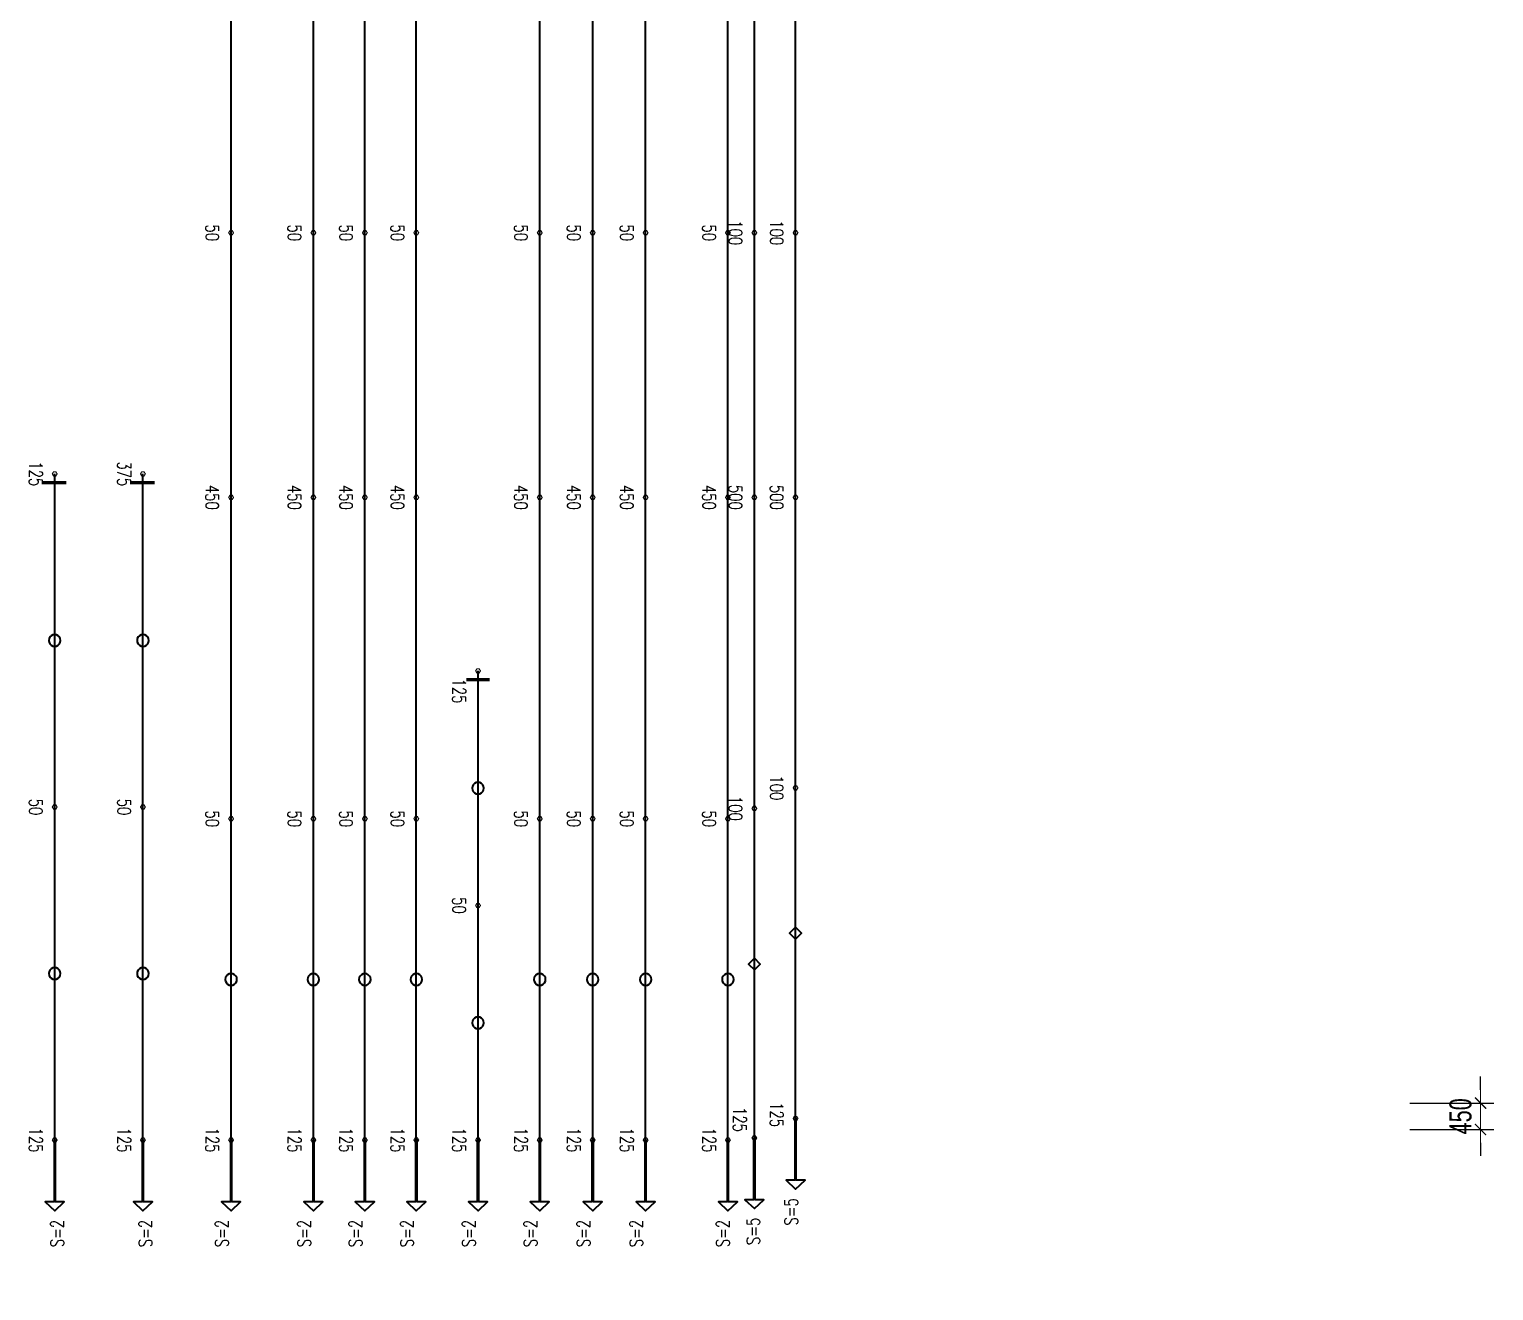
# Model space of a CAD drawing. Header units: millimetres. Extents: x 118516 to 587758, y -25561 to 50684.
# Drawn here: x 556967 to 581875, y 5709 to 27160 of the extents above; entities that cross this region are included whole.
import ezdxf

# ---------------------------------------------------------------- set-up
doc = ezdxf.new("R2010")
doc.units = ezdxf.units.MM
doc.layers.get('Defpoints').update_dxf_attribs({"color": 151, "lineweight": 9})
doc.layers.add('Current plane_Column', color=7, linetype='Continuous', true_color=0x4b00ff)
for name, color, linetype, lineweight in [('NDC_S-TENDON', 6, 'Continuous', 35), ('NDC_S_ANNO', 7, 'Continuous', 20), ('NDC_S_DIM', 1, 'Continuous', 15)]:
    doc.layers.add(name, color=color, linetype=linetype, lineweight=lineweight)
doc.styles.add('NDC_ANNO', font='', dxfattribs={"width": 0.8})
doc.styles.add('NDC_DIM', font='', dxfattribs={"width": 0.75})
doc.styles.get('NDC_ANNO').set_extended_font_data('Dotum')
doc.styles.get('NDC_DIM').set_extended_font_data('Dotum')
doc.dimstyles.new('NDC_dim_150', dxfattribs={"dimscale": 150, "dimtxt": 2.5, "dimasz": 1.5, "dimexe": 1.5, "dimexo": 2.5, "dimgap": 1, "dimtad": 1, "dimdec": 0, "dimzin": 0, "dimdsep": 46, "dimtxsty": 'NDC_DIM', "dimblk": 'DIMMARK', "dimcen": 0.09, "dimdle": 1.2, "dimclrd": 1, "dimclre": 1, "dimclrt": 3, "dimadec": 0, "dimazin": 0, "dimtfac": 1, "dimtdec": 0, "dimtix": 1, "dimtofl": 0, "dimtmove": 0, "dimatfit": 3, "dimfxl": 8, "dimfxlon": 1, "dimtolj": 1, "dimtzin": 0, "dimarcsym": 0})

# ---------------------------------------------------------------- blocks, each defined once
blk = doc.blocks.new('DIMMARK')
at = {"layer": 'NDC_S_DIM', "color": 1}
blk.add_line((-1.5, 0), (1, 0), dxfattribs=at)
at = {"layer": 'NDC_S_DIM', "color": 2, "const_width": 0.1}
blk.add_lwpolyline([(-0.42, -0.42), (0.42, 0.42)], dxfattribs=at)
blk = doc.blocks.new('*D34')
at = {"layer": 'Defpoints', "color": 0, "ltscale": 100, "transparency": 16777216}
for p in [(566639, 8900), (581650, 8900), (566639, 8450)]:
    blk.add_point(p, dxfattribs=at)
at = {"layer": 'NDC_S_DIM', "color": 1, "lineweight": -2, "ltscale": 100, "transparency": 16777216}
for p, q in [((581650, 9125), (581650, 9350)), ((580450, 8900), (581875, 8900)), ((580450, 8450), (581875, 8450)), ((581650, 8225), (581650, 8000))]:
    blk.add_line(p, q, dxfattribs=at)
at = {"layer": 'NDC_S_DIM', "color": 1, "lineweight": -2, "ltscale": 100, "transparency": 16777216, "xscale": 225, "yscale": 225, "zscale": 225}
for p, rotation in [((581650, 8900), 270), ((581650, 8450), 90)]:
    blk.add_blockref('DIMMARK', p, dxfattribs=dict(at, rotation=rotation))
at = {"layer": 'NDC_S_DIM', "color": 3, "ltscale": 100, "transparency": 16777216, "insert": (581312, 8675), "char_height": 375, "attachment_point": 5, "rotation": 90, "style": 'NDC_DIM'}
blk.add_mtext('\\A1;450', dxfattribs=at)
blk = doc.blocks.new('*D39')
at = {"layer": 'Defpoints', "color": 0, "ltscale": 100, "transparency": 16777216}
for p in [(570050, 12767), (570450, 12767), (570450, -2700)]:
    blk.add_point(p, dxfattribs=at)
at = {"layer": 'NDC_S_DIM', "color": 1, "lineweight": -2, "ltscale": 100, "transparency": 16777216}
for p, q in [((570050, -1500), (570050, -2925)), ((570450, -1500), (570450, -2925)), ((569825, -2700), (569600, -2700)), ((570675, -2700), (570900, -2700))]:
    blk.add_line(p, q, dxfattribs=at)
at = {"layer": 'NDC_S_DIM', "color": 1, "lineweight": -2, "ltscale": 100, "transparency": 16777216, "xscale": 225, "yscale": 225, "zscale": 225}
blk.add_blockref('DIMMARK', (570050, -2700), dxfattribs=at)
at = {"layer": 'NDC_S_DIM', "color": 1, "lineweight": -2, "ltscale": 100, "transparency": 16777216, "xscale": 225, "yscale": 225, "zscale": 225, "rotation": 180}
blk.add_blockref('DIMMARK', (570450, -2700), dxfattribs=at)
at = {"layer": 'NDC_S_DIM', "color": 3, "ltscale": 100, "transparency": 16777216, "insert": (570250, -2362), "char_height": 375, "attachment_point": 5, "style": 'NDC_DIM'}
blk.add_mtext('\\A1;400', dxfattribs=at)
blk = doc.blocks.new('HTB TDY')
at = {"layer": 'NDC_S-TENDON', "linetype": 'Continuous'}
for points, elevation in [([(51690, 14200, 20, 20, 0), (51670, 14235, 20, 20, 0), (51630, 14235, 20, 20, 0), (51610, 14200, 20, 20, 0), (51630, 14165, 20, 20, 0), (51670, 14165, 20, 20, 0)], 3500), ([(51690, 14200, 20, 20, 0), (51670, 14235, 20, 20, 0), (51630, 14235, 20, 20, 0), (51610, 14200, 20, 20, 0), (51630, 14165, 20, 20, 0), (51670, 14165, 20, 20, 0)], 3500), ([(53090, 14200, 20, 20, 0), (53070, 14235, 20, 20, 0), (53030, 14235, 20, 20, 0), (53010, 14200, 20, 20, 0), (53030, 14165, 20, 20, 0), (53070, 14165, 20, 20, 0)], 3500), ([(53090, 14200, 20, 20, 0), (53070, 14235, 20, 20, 0), (53030, 14235, 20, 20, 0), (53010, 14200, 20, 20, 0), (53030, 14165, 20, 20, 0), (53070, 14165, 20, 20, 0)], 3500), ([(53965, 14200, 20, 20, 0), (53945, 14235, 20, 20, 0), (53905, 14235, 20, 20, 0), (53885, 14200, 20, 20, 0), (53905, 14165, 20, 20, 0), (53945, 14165, 20, 20, 0)], 3500), ([(53965, 14200, 20, 20, 0), (53945, 14235, 20, 20, 0), (53905, 14235, 20, 20, 0), (53885, 14200, 20, 20, 0), (53905, 14165, 20, 20, 0), (53945, 14165, 20, 20, 0)], 3500), ([(54840, 14200, 20, 20, 0), (54820, 14235, 20, 20, 0), (54780, 14235, 20, 20, 0), (54760, 14200, 20, 20, 0), (54780, 14165, 20, 20, 0), (54820, 14165, 20, 20, 0)], 3500), ([(54840, 14200, 20, 20, 0), (54820, 14235, 20, 20, 0), (54780, 14235, 20, 20, 0), (54760, 14200, 20, 20, 0), (54780, 14165, 20, 20, 0), (54820, 14165, 20, 20, 0)], 3500), ([(56940, 14200, 20, 20, 0), (56920, 14235, 20, 20, 0), (56880, 14235, 20, 20, 0), (56860, 14200, 20, 20, 0), (56880, 14165, 20, 20, 0), (56920, 14165, 20, 20, 0)], 3500), ([(56940, 14200, 20, 20, 0), (56920, 14235, 20, 20, 0), (56880, 14235, 20, 20, 0), (56860, 14200, 20, 20, 0), (56880, 14165, 20, 20, 0), (56920, 14165, 20, 20, 0)], 3500), ([(57840, 14200, 20, 20, 0), (57820, 14235, 20, 20, 0), (57780, 14235, 20, 20, 0), (57760, 14200, 20, 20, 0), (57780, 14165, 20, 20, 0), (57820, 14165, 20, 20, 0)], 3500), ([(57840, 14200, 20, 20, 0), (57820, 14235, 20, 20, 0), (57780, 14235, 20, 20, 0), (57760, 14200, 20, 20, 0), (57780, 14165, 20, 20, 0), (57820, 14165, 20, 20, 0)], 3500), ([(58740, 14200, 20, 20, 0), (58720, 14235, 20, 20, 0), (58680, 14235, 20, 20, 0), (58660, 14200, 20, 20, 0), (58680, 14165, 20, 20, 0), (58720, 14165, 20, 20, 0)], 3500), ([(58740, 14200, 20, 20, 0), (58720, 14235, 20, 20, 0), (58680, 14235, 20, 20, 0), (58660, 14200, 20, 20, 0), (58680, 14165, 20, 20, 0), (58720, 14165, 20, 20, 0)], 3500), ([(60140, 14200, 20, 20, 0), (60120, 14235, 20, 20, 0), (60080, 14235, 20, 20, 0), (60060, 14200, 20, 20, 0), (60080, 14165, 20, 20, 0), (60120, 14165, 20, 20, 0)], 3500), ([(60140, 14200, 20, 20, 0), (60120, 14235, 20, 20, 0), (60080, 14235, 20, 20, 0), (60060, 14200, 20, 20, 0), (60080, 14165, 20, 20, 0), (60120, 14165, 20, 20, 0)], 3500), ([(60590, 14200, 20, 20, 0), (60570, 14235, 20, 20, 0), (60530, 14235, 20, 20, 0), (60510, 14200, 20, 20, 0), (60530, 14165, 20, 20, 0), (60570, 14165, 20, 20, 0)], 3200), ([(60590, 14200, 20, 20, 0), (60570, 14235, 20, 20, 0), (60530, 14235, 20, 20, 0), (60510, 14200, 20, 20, 0), (60530, 14165, 20, 20, 0), (60570, 14165, 20, 20, 0)], 3200), ([(61290, 14200, 20, 20, 0), (61270, 14235, 20, 20, 0), (61230, 14235, 20, 20, 0), (61210, 14200, 20, 20, 0), (61230, 14165, 20, 20, 0), (61270, 14165, 20, 20, 0)], 3200), ([(61290, 14200, 20, 20, 0), (61270, 14235, 20, 20, 0), (61230, 14235, 20, 20, 0), (61210, 14200, 20, 20, 0), (61230, 14165, 20, 20, 0), (61270, 14165, 20, 20, 0)], 3200), ([(48690, 10100, 20, 20, 0), (48670, 10135, 20, 20, 0), (48630, 10135, 20, 20, 0), (48610, 10100, 20, 20, 0), (48630, 10065, 20, 20, 0), (48670, 10065, 20, 20, 0)], 3575), ([(48690, 10100, 20, 20, 0), (48670, 10135, 20, 20, 0), (48630, 10135, 20, 20, 0), (48610, 10100, 20, 20, 0), (48630, 10065, 20, 20, 0), (48670, 10065, 20, 20, 0)], 3575), ([(50190, 10100, 20, 20, 0), (50170, 10135, 20, 20, 0), (50130, 10135, 20, 20, 0), (50110, 10100, 20, 20, 0), (50130, 10065, 20, 20, 0), (50170, 10065, 20, 20, 0)], 3575), ([(50190, 10100, 20, 20, 0), (50170, 10135, 20, 20, 0), (50130, 10135, 20, 20, 0), (50110, 10100, 20, 20, 0), (50130, 10065, 20, 20, 0), (50170, 10065, 20, 20, 0)], 3575), ([(51690, 9700, 20, 20, 0), (51670, 9735, 20, 20, 0), (51630, 9735, 20, 20, 0), (51610, 9700, 20, 20, 0), (51630, 9665, 20, 20, 0), (51670, 9665, 20, 20, 0)], 3650), ([(51690, 9700, 20, 20, 0), (51670, 9735, 20, 20, 0), (51630, 9735, 20, 20, 0), (51610, 9700, 20, 20, 0), (51630, 9665, 20, 20, 0), (51670, 9665, 20, 20, 0)], 3650), ([(51690, 9700, 20, 20, 0), (51670, 9735, 20, 20, 0), (51630, 9735, 20, 20, 0), (51610, 9700, 20, 20, 0), (51630, 9665, 20, 20, 0), (51670, 9665, 20, 20, 0)], 3650), ([(51690, 9700, 20, 20, 0), (51670, 9735, 20, 20, 0), (51630, 9735, 20, 20, 0), (51610, 9700, 20, 20, 0), (51630, 9665, 20, 20, 0), (51670, 9665, 20, 20, 0)], 3650), ([(53090, 9700, 20, 20, 0), (53070, 9735, 20, 20, 0), (53030, 9735, 20, 20, 0), (53010, 9700, 20, 20, 0), (53030, 9665, 20, 20, 0), (53070, 9665, 20, 20, 0)], 3650), ([(53090, 9700, 20, 20, 0), (53070, 9735, 20, 20, 0), (53030, 9735, 20, 20, 0), (53010, 9700, 20, 20, 0), (53030, 9665, 20, 20, 0), (53070, 9665, 20, 20, 0)], 3650), ([(53090, 9700, 20, 20, 0), (53070, 9735, 20, 20, 0), (53030, 9735, 20, 20, 0), (53010, 9700, 20, 20, 0), (53030, 9665, 20, 20, 0), (53070, 9665, 20, 20, 0)], 3650), ([(53090, 9700, 20, 20, 0), (53070, 9735, 20, 20, 0), (53030, 9735, 20, 20, 0), (53010, 9700, 20, 20, 0), (53030, 9665, 20, 20, 0), (53070, 9665, 20, 20, 0)], 3650), ([(53965, 9700, 20, 20, 0), (53945, 9735, 20, 20, 0), (53905, 9735, 20, 20, 0), (53885, 9700, 20, 20, 0), (53905, 9665, 20, 20, 0), (53945, 9665, 20, 20, 0)], 3650), ([(53965, 9700, 20, 20, 0), (53945, 9735, 20, 20, 0), (53905, 9735, 20, 20, 0), (53885, 9700, 20, 20, 0), (53905, 9665, 20, 20, 0), (53945, 9665, 20, 20, 0)], 3650), ([(53965, 9700, 20, 20, 0), (53945, 9735, 20, 20, 0), (53905, 9735, 20, 20, 0), (53885, 9700, 20, 20, 0), (53905, 9665, 20, 20, 0), (53945, 9665, 20, 20, 0)], 3650), ([(53965, 9700, 20, 20, 0), (53945, 9735, 20, 20, 0), (53905, 9735, 20, 20, 0), (53885, 9700, 20, 20, 0), (53905, 9665, 20, 20, 0), (53945, 9665, 20, 20, 0)], 3650), ([(54840, 9700, 20, 20, 0), (54820, 9735, 20, 20, 0), (54780, 9735, 20, 20, 0), (54760, 9700, 20, 20, 0), (54780, 9665, 20, 20, 0), (54820, 9665, 20, 20, 0)], 3650), ([(54840, 9700, 20, 20, 0), (54820, 9735, 20, 20, 0), (54780, 9735, 20, 20, 0), (54760, 9700, 20, 20, 0), (54780, 9665, 20, 20, 0), (54820, 9665, 20, 20, 0)], 3650), ([(54840, 9700, 20, 20, 0), (54820, 9735, 20, 20, 0), (54780, 9735, 20, 20, 0), (54760, 9700, 20, 20, 0), (54780, 9665, 20, 20, 0), (54820, 9665, 20, 20, 0)], 3650), ([(54840, 9700, 20, 20, 0), (54820, 9735, 20, 20, 0), (54780, 9735, 20, 20, 0), (54760, 9700, 20, 20, 0), (54780, 9665, 20, 20, 0), (54820, 9665, 20, 20, 0)], 3650), ([(56940, 9700, 20, 20, 0), (56920, 9735, 20, 20, 0), (56880, 9735, 20, 20, 0), (56860, 9700, 20, 20, 0), (56880, 9665, 20, 20, 0), (56920, 9665, 20, 20, 0)], 3650), ([(56940, 9700, 20, 20, 0), (56920, 9735, 20, 20, 0), (56880, 9735, 20, 20, 0), (56860, 9700, 20, 20, 0), (56880, 9665, 20, 20, 0), (56920, 9665, 20, 20, 0)], 3650), ([(56940, 9700, 20, 20, 0), (56920, 9735, 20, 20, 0), (56880, 9735, 20, 20, 0), (56860, 9700, 20, 20, 0), (56880, 9665, 20, 20, 0), (56920, 9665, 20, 20, 0)], 3650), ([(56940, 9700, 20, 20, 0), (56920, 9735, 20, 20, 0), (56880, 9735, 20, 20, 0), (56860, 9700, 20, 20, 0), (56880, 9665, 20, 20, 0), (56920, 9665, 20, 20, 0)], 3650), ([(57840, 9700, 20, 20, 0), (57820, 9735, 20, 20, 0), (57780, 9735, 20, 20, 0), (57760, 9700, 20, 20, 0), (57780, 9665, 20, 20, 0), (57820, 9665, 20, 20, 0)], 3650), ([(57840, 9700, 20, 20, 0), (57820, 9735, 20, 20, 0), (57780, 9735, 20, 20, 0), (57760, 9700, 20, 20, 0), (57780, 9665, 20, 20, 0), (57820, 9665, 20, 20, 0)], 3650), ([(57840, 9700, 20, 20, 0), (57820, 9735, 20, 20, 0), (57780, 9735, 20, 20, 0), (57760, 9700, 20, 20, 0), (57780, 9665, 20, 20, 0), (57820, 9665, 20, 20, 0)], 3650), ([(57840, 9700, 20, 20, 0), (57820, 9735, 20, 20, 0), (57780, 9735, 20, 20, 0), (57760, 9700, 20, 20, 0), (57780, 9665, 20, 20, 0), (57820, 9665, 20, 20, 0)], 3650), ([(58740, 9700, 20, 20, 0), (58720, 9735, 20, 20, 0), (58680, 9735, 20, 20, 0), (58660, 9700, 20, 20, 0), (58680, 9665, 20, 20, 0), (58720, 9665, 20, 20, 0)], 3650), ([(58740, 9700, 20, 20, 0), (58720, 9735, 20, 20, 0), (58680, 9735, 20, 20, 0), (58660, 9700, 20, 20, 0), (58680, 9665, 20, 20, 0), (58720, 9665, 20, 20, 0)], 3650), ([(58740, 9700, 20, 20, 0), (58720, 9735, 20, 20, 0), (58680, 9735, 20, 20, 0), (58660, 9700, 20, 20, 0), (58680, 9665, 20, 20, 0), (58720, 9665, 20, 20, 0)], 3650), ([(58740, 9700, 20, 20, 0), (58720, 9735, 20, 20, 0), (58680, 9735, 20, 20, 0), (58660, 9700, 20, 20, 0), (58680, 9665, 20, 20, 0), (58720, 9665, 20, 20, 0)], 3650), ([(60140, 9700, 20, 20, 0), (60120, 9735, 20, 20, 0), (60080, 9735, 20, 20, 0), (60060, 9700, 20, 20, 0), (60080, 9665, 20, 20, 0), (60120, 9665, 20, 20, 0)], 3650), ([(60140, 9700, 20, 20, 0), (60120, 9735, 20, 20, 0), (60080, 9735, 20, 20, 0), (60060, 9700, 20, 20, 0), (60080, 9665, 20, 20, 0), (60120, 9665, 20, 20, 0)], 3650), ([(60140, 9700, 20, 20, 0), (60120, 9735, 20, 20, 0), (60080, 9735, 20, 20, 0), (60060, 9700, 20, 20, 0), (60080, 9665, 20, 20, 0), (60120, 9665, 20, 20, 0)], 3650), ([(60140, 9700, 20, 20, 0), (60120, 9735, 20, 20, 0), (60080, 9735, 20, 20, 0), (60060, 9700, 20, 20, 0), (60080, 9665, 20, 20, 0), (60120, 9665, 20, 20, 0)], 3650), ([(60590, 9700, 20, 20, 0), (60570, 9735, 20, 20, 0), (60530, 9735, 20, 20, 0), (60510, 9700, 20, 20, 0), (60530, 9665, 20, 20, 0), (60570, 9665, 20, 20, 0)], 3600), ([(60590, 9700, 20, 20, 0), (60570, 9735, 20, 20, 0), (60530, 9735, 20, 20, 0), (60510, 9700, 20, 20, 0), (60530, 9665, 20, 20, 0), (60570, 9665, 20, 20, 0)], 3600), ([(60590, 9700, 20, 20, 0), (60570, 9735, 20, 20, 0), (60530, 9735, 20, 20, 0), (60510, 9700, 20, 20, 0), (60530, 9665, 20, 20, 0), (60570, 9665, 20, 20, 0)], 3600), ([(60590, 9700, 20, 20, 0), (60570, 9735, 20, 20, 0), (60530, 9735, 20, 20, 0), (60510, 9700, 20, 20, 0), (60530, 9665, 20, 20, 0), (60570, 9665, 20, 20, 0)], 3600), ([(61290, 9700, 20, 20, 0), (61270, 9735, 20, 20, 0), (61230, 9735, 20, 20, 0), (61210, 9700, 20, 20, 0), (61230, 9665, 20, 20, 0), (61270, 9665, 20, 20, 0)], 3600), ([(61290, 9700, 20, 20, 0), (61270, 9735, 20, 20, 0), (61230, 9735, 20, 20, 0), (61210, 9700, 20, 20, 0), (61230, 9665, 20, 20, 0), (61270, 9665, 20, 20, 0)], 3600), ([(61290, 9700, 20, 20, 0), (61270, 9735, 20, 20, 0), (61230, 9735, 20, 20, 0), (61210, 9700, 20, 20, 0), (61230, 9665, 20, 20, 0), (61270, 9665, 20, 20, 0)], 3600), ([(61290, 9700, 20, 20, 0), (61270, 9735, 20, 20, 0), (61230, 9735, 20, 20, 0), (61210, 9700, 20, 20, 0), (61230, 9665, 20, 20, 0), (61270, 9665, 20, 20, 0)], 3600), ([(55890, 6750, 20, 20, 0), (55870, 6785, 20, 20, 0), (55830, 6785, 20, 20, 0), (55810, 6750, 20, 20, 0), (55830, 6715, 20, 20, 0), (55870, 6715, 20, 20, 0)], 3575), ([(55890, 6750, 20, 20, 0), (55870, 6785, 20, 20, 0), (55830, 6785, 20, 20, 0), (55810, 6750, 20, 20, 0), (55830, 6715, 20, 20, 0), (55870, 6715, 20, 20, 0)], 3575), ([(61290, 4760, 20, 20, 0), (61270, 4795, 20, 20, 0), (61230, 4795, 20, 20, 0), (61210, 4760, 20, 20, 0), (61230, 4725, 20, 20, 0), (61270, 4725, 20, 20, 0)], 3200), ([(61290, 4760, 20, 20, 0), (61270, 4795, 20, 20, 0), (61230, 4795, 20, 20, 0), (61210, 4760, 20, 20, 0), (61230, 4725, 20, 20, 0), (61270, 4725, 20, 20, 0)], 3200), ([(48690, 4435, 20, 20, 0), (48670, 4470, 20, 20, 0), (48630, 4470, 20, 20, 0), (48610, 4435, 20, 20, 0), (48630, 4400, 20, 20, 0), (48670, 4400, 20, 20, 0)], 3500), ([(48690, 4435, 20, 20, 0), (48670, 4470, 20, 20, 0), (48630, 4470, 20, 20, 0), (48610, 4435, 20, 20, 0), (48630, 4400, 20, 20, 0), (48670, 4400, 20, 20, 0)], 3500), ([(50190, 4435, 20, 20, 0), (50170, 4470, 20, 20, 0), (50130, 4470, 20, 20, 0), (50110, 4435, 20, 20, 0), (50130, 4400, 20, 20, 0), (50170, 4400, 20, 20, 0)], 3500), ([(50190, 4435, 20, 20, 0), (50170, 4470, 20, 20, 0), (50130, 4470, 20, 20, 0), (50110, 4435, 20, 20, 0), (50130, 4400, 20, 20, 0), (50170, 4400, 20, 20, 0)], 3500), ([(51690, 4235, 20, 20, 0), (51670, 4270, 20, 20, 0), (51630, 4270, 20, 20, 0), (51610, 4235, 20, 20, 0), (51630, 4200, 20, 20, 0), (51670, 4200, 20, 20, 0)], 3500), ([(51690, 4235, 20, 20, 0), (51670, 4270, 20, 20, 0), (51630, 4270, 20, 20, 0), (51610, 4235, 20, 20, 0), (51630, 4200, 20, 20, 0), (51670, 4200, 20, 20, 0)], 3500), ([(53090, 4235, 20, 20, 0), (53070, 4270, 20, 20, 0), (53030, 4270, 20, 20, 0), (53010, 4235, 20, 20, 0), (53030, 4200, 20, 20, 0), (53070, 4200, 20, 20, 0)], 3500), ([(53090, 4235, 20, 20, 0), (53070, 4270, 20, 20, 0), (53030, 4270, 20, 20, 0), (53010, 4235, 20, 20, 0), (53030, 4200, 20, 20, 0), (53070, 4200, 20, 20, 0)], 3500), ([(53965, 4235, 20, 20, 0), (53945, 4270, 20, 20, 0), (53905, 4270, 20, 20, 0), (53885, 4235, 20, 20, 0), (53905, 4200, 20, 20, 0), (53945, 4200, 20, 20, 0)], 3500), ([(53965, 4235, 20, 20, 0), (53945, 4270, 20, 20, 0), (53905, 4270, 20, 20, 0), (53885, 4235, 20, 20, 0), (53905, 4200, 20, 20, 0), (53945, 4200, 20, 20, 0)], 3500), ([(54840, 4235, 20, 20, 0), (54820, 4270, 20, 20, 0), (54780, 4270, 20, 20, 0), (54760, 4235, 20, 20, 0), (54780, 4200, 20, 20, 0), (54820, 4200, 20, 20, 0)], 3500), ([(54840, 4235, 20, 20, 0), (54820, 4270, 20, 20, 0), (54780, 4270, 20, 20, 0), (54760, 4235, 20, 20, 0), (54780, 4200, 20, 20, 0), (54820, 4200, 20, 20, 0)], 3500), ([(56940, 4235, 20, 20, 0), (56920, 4270, 20, 20, 0), (56880, 4270, 20, 20, 0), (56860, 4235, 20, 20, 0), (56880, 4200, 20, 20, 0), (56920, 4200, 20, 20, 0)], 3500), ([(56940, 4235, 20, 20, 0), (56920, 4270, 20, 20, 0), (56880, 4270, 20, 20, 0), (56860, 4235, 20, 20, 0), (56880, 4200, 20, 20, 0), (56920, 4200, 20, 20, 0)], 3500), ([(57840, 4235, 20, 20, 0), (57820, 4270, 20, 20, 0), (57780, 4270, 20, 20, 0), (57760, 4235, 20, 20, 0), (57780, 4200, 20, 20, 0), (57820, 4200, 20, 20, 0)], 3500), ([(57840, 4235, 20, 20, 0), (57820, 4270, 20, 20, 0), (57780, 4270, 20, 20, 0), (57760, 4235, 20, 20, 0), (57780, 4200, 20, 20, 0), (57820, 4200, 20, 20, 0)], 3500), ([(58740, 4235, 20, 20, 0), (58720, 4270, 20, 20, 0), (58680, 4270, 20, 20, 0), (58660, 4235, 20, 20, 0), (58680, 4200, 20, 20, 0), (58720, 4200, 20, 20, 0)], 3500), ([(58740, 4235, 20, 20, 0), (58720, 4270, 20, 20, 0), (58680, 4270, 20, 20, 0), (58660, 4235, 20, 20, 0), (58680, 4200, 20, 20, 0), (58720, 4200, 20, 20, 0)], 3500), ([(60140, 4235, 20, 20, 0), (60120, 4270, 20, 20, 0), (60080, 4270, 20, 20, 0), (60060, 4235, 20, 20, 0), (60080, 4200, 20, 20, 0), (60120, 4200, 20, 20, 0)], 3500), ([(60140, 4235, 20, 20, 0), (60120, 4270, 20, 20, 0), (60080, 4270, 20, 20, 0), (60060, 4235, 20, 20, 0), (60080, 4200, 20, 20, 0), (60120, 4200, 20, 20, 0)], 3500), ([(60590, 4410, 20, 20, 0), (60570, 4445, 20, 20, 0), (60530, 4445, 20, 20, 0), (60510, 4410, 20, 20, 0), (60530, 4375, 20, 20, 0), (60570, 4375, 20, 20, 0)], 3200), ([(60590, 4410, 20, 20, 0), (60570, 4445, 20, 20, 0), (60530, 4445, 20, 20, 0), (60510, 4410, 20, 20, 0), (60530, 4375, 20, 20, 0), (60570, 4375, 20, 20, 0)], 3200), ([(55890, 2760, 20, 20, 0), (55870, 2795, 20, 20, 0), (55830, 2795, 20, 20, 0), (55810, 2760, 20, 20, 0), (55830, 2725, 20, 20, 0), (55870, 2725, 20, 20, 0)], 3500), ([(55890, 2760, 20, 20, 0), (55870, 2795, 20, 20, 0), (55830, 2795, 20, 20, 0), (55810, 2760, 20, 20, 0), (55830, 2725, 20, 20, 0), (55870, 2725, 20, 20, 0)], 3500), ([(61290, -862, 20, 20, 0), (61270, -827, 20, 20, 0), (61230, -827, 20, 20, 0), (61210, -862, 20, 20, 0), (61230, -896, 20, 20, 0), (61270, -896, 20, 20, 0)], 3575), ([(61290, -862, 20, 20, 0), (61270, -827, 20, 20, 0), (61230, -827, 20, 20, 0), (61210, -862, 20, 20, 0), (61230, -896, 20, 20, 0), (61270, -896, 20, 20, 0)], 3575), ([(48690, -1230, 20, 20, 0), (48670, -1195, 20, 20, 0), (48630, -1195, 20, 20, 0), (48610, -1230, 20, 20, 0), (48630, -1265, 20, 20, 0), (48670, -1265, 20, 20, 0)], 3575), ([(48690, -1230, 20, 20, 0), (48670, -1195, 20, 20, 0), (48630, -1195, 20, 20, 0), (48610, -1230, 20, 20, 0), (48630, -1265, 20, 20, 0), (48670, -1265, 20, 20, 0)], 3575), ([(50190, -1230, 20, 20, 0), (50170, -1195, 20, 20, 0), (50130, -1195, 20, 20, 0), (50110, -1230, 20, 20, 0), (50130, -1265, 20, 20, 0), (50170, -1265, 20, 20, 0)], 3575), ([(50190, -1230, 20, 20, 0), (50170, -1195, 20, 20, 0), (50130, -1195, 20, 20, 0), (50110, -1230, 20, 20, 0), (50130, -1265, 20, 20, 0), (50170, -1265, 20, 20, 0)], 3575), ([(51690, -1230, 20, 20, 0), (51670, -1195, 20, 20, 0), (51630, -1195, 20, 20, 0), (51610, -1230, 20, 20, 0), (51630, -1265, 20, 20, 0), (51670, -1265, 20, 20, 0)], 3575), ([(51690, -1230, 20, 20, 0), (51670, -1195, 20, 20, 0), (51630, -1195, 20, 20, 0), (51610, -1230, 20, 20, 0), (51630, -1265, 20, 20, 0), (51670, -1265, 20, 20, 0)], 3575), ([(53090, -1230, 20, 20, 0), (53070, -1195, 20, 20, 0), (53030, -1195, 20, 20, 0), (53010, -1230, 20, 20, 0), (53030, -1265, 20, 20, 0), (53070, -1265, 20, 20, 0)], 3575), ([(53090, -1230, 20, 20, 0), (53070, -1195, 20, 20, 0), (53030, -1195, 20, 20, 0), (53010, -1230, 20, 20, 0), (53030, -1265, 20, 20, 0), (53070, -1265, 20, 20, 0)], 3575), ([(53965, -1230, 20, 20, 0), (53945, -1195, 20, 20, 0), (53905, -1195, 20, 20, 0), (53885, -1230, 20, 20, 0), (53905, -1265, 20, 20, 0), (53945, -1265, 20, 20, 0)], 3575), ([(53965, -1230, 20, 20, 0), (53945, -1195, 20, 20, 0), (53905, -1195, 20, 20, 0), (53885, -1230, 20, 20, 0), (53905, -1265, 20, 20, 0), (53945, -1265, 20, 20, 0)], 3575), ([(54840, -1230, 20, 20, 0), (54820, -1195, 20, 20, 0), (54780, -1195, 20, 20, 0), (54760, -1230, 20, 20, 0), (54780, -1265, 20, 20, 0), (54820, -1265, 20, 20, 0)], 3575), ([(54840, -1230, 20, 20, 0), (54820, -1195, 20, 20, 0), (54780, -1195, 20, 20, 0), (54760, -1230, 20, 20, 0), (54780, -1265, 20, 20, 0), (54820, -1265, 20, 20, 0)], 3575), ([(55890, -1230, 20, 20, 0), (55870, -1195, 20, 20, 0), (55830, -1195, 20, 20, 0), (55810, -1230, 20, 20, 0), (55830, -1265, 20, 20, 0), (55870, -1265, 20, 20, 0)], 3575), ([(55890, -1230, 20, 20, 0), (55870, -1195, 20, 20, 0), (55830, -1195, 20, 20, 0), (55810, -1230, 20, 20, 0), (55830, -1265, 20, 20, 0), (55870, -1265, 20, 20, 0)], 3575), ([(56940, -1230, 20, 20, 0), (56920, -1195, 20, 20, 0), (56880, -1195, 20, 20, 0), (56860, -1230, 20, 20, 0), (56880, -1265, 20, 20, 0), (56920, -1265, 20, 20, 0)], 3575), ([(56940, -1230, 20, 20, 0), (56920, -1195, 20, 20, 0), (56880, -1195, 20, 20, 0), (56860, -1230, 20, 20, 0), (56880, -1265, 20, 20, 0), (56920, -1265, 20, 20, 0)], 3575), ([(57840, -1230, 20, 20, 0), (57820, -1195, 20, 20, 0), (57780, -1195, 20, 20, 0), (57760, -1230, 20, 20, 0), (57780, -1265, 20, 20, 0), (57820, -1265, 20, 20, 0)], 3575), ([(57840, -1230, 20, 20, 0), (57820, -1195, 20, 20, 0), (57780, -1195, 20, 20, 0), (57760, -1230, 20, 20, 0), (57780, -1265, 20, 20, 0), (57820, -1265, 20, 20, 0)], 3575), ([(58740, -1230, 20, 20, 0), (58720, -1195, 20, 20, 0), (58680, -1195, 20, 20, 0), (58660, -1230, 20, 20, 0), (58680, -1265, 20, 20, 0), (58720, -1265, 20, 20, 0)], 3575), ([(58740, -1230, 20, 20, 0), (58720, -1195, 20, 20, 0), (58680, -1195, 20, 20, 0), (58660, -1230, 20, 20, 0), (58680, -1265, 20, 20, 0), (58720, -1265, 20, 20, 0)], 3575), ([(60140, -1230, 20, 20, 0), (60120, -1195, 20, 20, 0), (60080, -1195, 20, 20, 0), (60060, -1230, 20, 20, 0), (60080, -1265, 20, 20, 0), (60120, -1265, 20, 20, 0)], 3575), ([(60140, -1230, 20, 20, 0), (60120, -1195, 20, 20, 0), (60080, -1195, 20, 20, 0), (60060, -1230, 20, 20, 0), (60080, -1265, 20, 20, 0), (60120, -1265, 20, 20, 0)], 3575), ([(60590, -1193, 20, 20, 0), (60570, -1159, 20, 20, 0), (60530, -1159, 20, 20, 0), (60510, -1193, 20, 20, 0), (60530, -1228, 20, 20, 0), (60570, -1228, 20, 20, 0)], 3575), ([(60590, -1193, 20, 20, 0), (60570, -1159, 20, 20, 0), (60530, -1159, 20, 20, 0), (60510, -1193, 20, 20, 0), (60530, -1228, 20, 20, 0), (60570, -1228, 20, 20, 0)], 3575)]:
    blk.add_lwpolyline(points, format="xyseb", close=True, dxfattribs=dict(at, elevation=elevation))
at = {"layer": 'NDC_S-TENDON', "linetype": 'Continuous', "elevation": 3575}
for points in [[(48850, 9950, 60, 60, 0), (48450, 9950, 60, 60, 0)], [(50350, 9950, 60, 60, 0), (49950, 9950, 60, 60, 0)], [(56050, 6600, 60, 60, 0), (55650, 6600, 60, 60, 0)]]:
    blk.add_lwpolyline(points, format="xyseb", dxfattribs=at)
at = {"layer": 'NDC_S-TENDON', "linetype": 'Continuous'}
for points, elevation in [([(48650, 7167), (48681, 7172), (48709, 7187), (48731, 7209), (48745, 7237), (48750, 7267), (48745, 7298), (48731, 7326), (48709, 7348), (48681, 7363), (48650, 7367), (48619, 7363), (48591, 7348), (48569, 7326), (48555, 7298), (48550, 7267), (48555, 7237), (48569, 7209), (48591, 7187), (48619, 7172), (48650, 7167)], 3532), ([(50150, 7167), (50181, 7172), (50209, 7187), (50231, 7209), (50245, 7237), (50250, 7267), (50245, 7298), (50231, 7326), (50209, 7348), (50181, 7363), (50150, 7367), (50119, 7363), (50091, 7348), (50069, 7326), (50055, 7298), (50050, 7267), (50055, 7237), (50069, 7209), (50091, 7187), (50119, 7172), (50150, 7167)], 3532), ([(55850, 4655), (55881, 4660), (55909, 4674), (55931, 4696), (55945, 4724), (55950, 4755), (55945, 4786), (55931, 4814), (55909, 4836), (55881, 4850), (55850, 4855), (55819, 4850), (55791, 4836), (55769, 4814), (55755, 4786), (55750, 4755), (55755, 4724), (55769, 4696), (55791, 4674), (55819, 4660), (55850, 4655)], 3532), ([(61250, 2190), (61350, 2290), (61250, 2390), (61150, 2290), (61250, 2190)], 3359), ([(60550, 1665), (60650, 1765), (60550, 1865), (60450, 1765), (60550, 1665)], 3359), ([(48650, 1502), (48681, 1507), (48709, 1522), (48731, 1544), (48745, 1572), (48750, 1602), (48745, 1633), (48731, 1661), (48709, 1683), (48681, 1698), (48650, 1702), (48619, 1698), (48591, 1683), (48569, 1661), (48555, 1633), (48550, 1602), (48555, 1572), (48569, 1544), (48591, 1522), (48619, 1507), (48650, 1502)], 3532), ([(50150, 1502), (50181, 1507), (50209, 1522), (50231, 1544), (50245, 1572), (50250, 1602), (50245, 1633), (50231, 1661), (50209, 1683), (50181, 1698), (50150, 1702), (50119, 1698), (50091, 1683), (50069, 1661), (50055, 1633), (50050, 1602), (50055, 1572), (50069, 1544), (50091, 1522), (50119, 1507), (50150, 1502)], 3532), ([(51650, 1402), (51681, 1407), (51709, 1422), (51731, 1444), (51745, 1472), (51750, 1502), (51745, 1533), (51731, 1561), (51709, 1583), (51681, 1598), (51650, 1602), (51619, 1598), (51591, 1583), (51569, 1561), (51555, 1533), (51550, 1502), (51555, 1472), (51569, 1444), (51591, 1422), (51619, 1407), (51650, 1402)], 3533), ([(53050, 1402), (53081, 1407), (53109, 1422), (53131, 1444), (53145, 1472), (53150, 1502), (53145, 1533), (53131, 1561), (53109, 1583), (53081, 1598), (53050, 1602), (53019, 1598), (52991, 1583), (52969, 1561), (52955, 1533), (52950, 1502), (52955, 1472), (52969, 1444), (52991, 1422), (53019, 1407), (53050, 1402)], 3532), ([(53925, 1402), (53956, 1407), (53984, 1422), (54006, 1444), (54020, 1472), (54025, 1502), (54020, 1533), (54006, 1561), (53984, 1583), (53956, 1598), (53925, 1602), (53894, 1598), (53866, 1583), (53844, 1561), (53830, 1533), (53825, 1502), (53830, 1472), (53844, 1444), (53866, 1422), (53894, 1407), (53925, 1402)], 3533), ([(54800, 1402), (54831, 1407), (54859, 1422), (54881, 1444), (54895, 1472), (54900, 1502), (54895, 1533), (54881, 1561), (54859, 1583), (54831, 1598), (54800, 1602), (54769, 1598), (54741, 1583), (54719, 1561), (54705, 1533), (54700, 1502), (54705, 1472), (54719, 1444), (54741, 1422), (54769, 1407), (54800, 1402)], 3533), ([(56900, 1402), (56931, 1407), (56959, 1422), (56981, 1444), (56995, 1472), (57000, 1502), (56995, 1533), (56981, 1561), (56959, 1583), (56931, 1598), (56900, 1602), (56869, 1598), (56841, 1583), (56819, 1561), (56805, 1533), (56800, 1502), (56805, 1472), (56819, 1444), (56841, 1422), (56869, 1407), (56900, 1402)], 3533), ([(57800, 1402), (57831, 1407), (57859, 1422), (57881, 1444), (57895, 1472), (57900, 1502), (57895, 1533), (57881, 1561), (57859, 1583), (57831, 1598), (57800, 1602), (57769, 1598), (57741, 1583), (57719, 1561), (57705, 1533), (57700, 1502), (57705, 1472), (57719, 1444), (57741, 1422), (57769, 1407), (57800, 1402)], 3533), ([(58700, 1402), (58731, 1407), (58759, 1422), (58781, 1444), (58795, 1472), (58800, 1502), (58795, 1533), (58781, 1561), (58759, 1583), (58731, 1598), (58700, 1602), (58669, 1598), (58641, 1583), (58619, 1561), (58605, 1533), (58600, 1502), (58605, 1472), (58619, 1444), (58641, 1422), (58669, 1407), (58700, 1402)], 3532), ([(60100, 1402), (60131, 1407), (60159, 1422), (60181, 1444), (60195, 1472), (60200, 1502), (60195, 1533), (60181, 1561), (60159, 1583), (60131, 1598), (60100, 1602), (60069, 1598), (60041, 1583), (60019, 1561), (60005, 1533), (60000, 1502), (60005, 1472), (60019, 1444), (60041, 1422), (60069, 1407), (60100, 1402)], 3532), ([(55850, 665), (55881, 670), (55909, 684), (55931, 706), (55945, 734), (55950, 765), (55945, 796), (55931, 824), (55909, 846), (55881, 860), (55850, 865), (55819, 860), (55791, 846), (55769, 824), (55755, 796), (55750, 765), (55755, 734), (55769, 706), (55791, 684), (55819, 670), (55850, 665)], 3532), ([(61238, -862), (61238, -1912), (61088, -1912), (61250, -2062), (61412, -1912), (61262, -1912), (61262, -862)], 3575), ([(48638, -1230), (48638, -2280), (48488, -2280), (48650, -2430), (48812, -2280), (48662, -2280), (48662, -1230)], 3575), ([(50138, -1230), (50138, -2280), (49988, -2280), (50150, -2430), (50312, -2280), (50162, -2280), (50162, -1230)], 3575), ([(51638, -1230), (51638, -2280), (51488, -2280), (51650, -2430), (51812, -2280), (51662, -2280), (51662, -1230)], 3575), ([(53038, -1230), (53038, -2280), (52888, -2280), (53050, -2430), (53212, -2280), (53062, -2280), (53062, -1230)], 3575), ([(53913, -1230), (53913, -2280), (53763, -2280), (53925, -2430), (54087, -2280), (53937, -2280), (53937, -1230)], 3575), ([(54788, -1230), (54788, -2280), (54638, -2280), (54800, -2430), (54962, -2280), (54812, -2280), (54812, -1230)], 3575), ([(55838, -1230), (55838, -2280), (55688, -2280), (55850, -2430), (56012, -2280), (55862, -2280), (55862, -1230)], 3575), ([(56888, -1230), (56888, -2280), (56738, -2280), (56900, -2430), (57062, -2280), (56912, -2280), (56912, -1230)], 3575), ([(57788, -1230), (57788, -2280), (57638, -2280), (57800, -2430), (57962, -2280), (57812, -2280), (57812, -1230)], 3575), ([(58688, -1230), (58688, -2280), (58538, -2280), (58700, -2430), (58862, -2280), (58712, -2280), (58712, -1230)], 3575), ([(60088, -1230), (60088, -2280), (59938, -2280), (60100, -2430), (60262, -2280), (60112, -2280), (60112, -1230)], 3575), ([(60538, -1193), (60538, -2243), (60388, -2243), (60550, -2393), (60712, -2243), (60562, -2243), (60562, -1193)], 3575)]:
    blk.add_lwpolyline(points, close=True, dxfattribs=dict(at, elevation=elevation))
for points in [[(51650, 9700, 3650), (51650, 10300, 3643), (51650, 10900, 3623), (51650, 11500, 3590), (51650, 12175, 3551), (51650, 12850, 3522), (51650, 13525, 3506), (51650, 14200, 3500), (51650, 14875, 3506), (51650, 15550, 3522), (51650, 16225, 3551), (51650, 16900, 3590), (51650, 17500, 3623), (51650, 18100, 3643), (51650, 18700, 3650)], [(53050, 9700, 3650), (53050, 10300, 3643), (53050, 10900, 3623), (53050, 11500, 3590), (53050, 12175, 3551), (53050, 12850, 3522), (53050, 13525, 3506), (53050, 14200, 3500), (53050, 14875, 3506), (53050, 15550, 3522), (53050, 16225, 3551), (53050, 16900, 3590), (53050, 17500, 3623), (53050, 18100, 3643), (53050, 18700, 3650)], [(53925, 9700, 3650), (53925, 10300, 3643), (53925, 10900, 3623), (53925, 11500, 3590), (53925, 12175, 3551), (53925, 12850, 3522), (53925, 13525, 3506), (53925, 14200, 3500), (53925, 14875, 3506), (53925, 15550, 3522), (53925, 16225, 3551), (53925, 16900, 3590), (53925, 17500, 3623), (53925, 18100, 3643), (53925, 18700, 3650)], [(54800, 9700, 3650), (54800, 10300, 3643), (54800, 10900, 3623), (54800, 11500, 3590), (54800, 12175, 3551), (54800, 12850, 3522), (54800, 13525, 3506), (54800, 14200, 3500), (54800, 14875, 3506), (54800, 15550, 3522), (54800, 16225, 3551), (54800, 16900, 3590), (54800, 17500, 3623), (54800, 18100, 3643), (54800, 18700, 3650)], [(56900, 9700, 3650), (56900, 10300, 3643), (56900, 10900, 3623), (56900, 11500, 3590), (56900, 12175, 3551), (56900, 12850, 3522), (56900, 13525, 3506), (56900, 14200, 3500), (56900, 14875, 3506), (56900, 15550, 3522), (56900, 16225, 3551), (56900, 16900, 3590), (56900, 17500, 3623), (56900, 18100, 3643), (56900, 18700, 3650)], [(57800, 9700, 3650), (57800, 10300, 3643), (57800, 10900, 3623), (57800, 11500, 3590), (57800, 12175, 3551), (57800, 12850, 3522), (57800, 13525, 3506), (57800, 14200, 3500), (57800, 14875, 3506), (57800, 15550, 3522), (57800, 16225, 3551), (57800, 16900, 3590), (57800, 17500, 3623), (57800, 18100, 3643), (57800, 18700, 3650)], [(58700, 9700, 3650), (58700, 10300, 3643), (58700, 10900, 3623), (58700, 11500, 3590), (58700, 12175, 3551), (58700, 12850, 3522), (58700, 13525, 3506), (58700, 14200, 3500), (58700, 14875, 3506), (58700, 15550, 3522), (58700, 16225, 3551), (58700, 16900, 3590), (58700, 17500, 3623), (58700, 18100, 3643), (58700, 18700, 3650)], [(60100, 9700, 3650), (60100, 10300, 3643), (60100, 10900, 3623), (60100, 11500, 3590), (60100, 12175, 3551), (60100, 12850, 3522), (60100, 13525, 3506), (60100, 14200, 3500), (60100, 14875, 3506), (60100, 15550, 3522), (60100, 16225, 3551), (60100, 16900, 3590), (60100, 17500, 3623), (60100, 18100, 3643), (60100, 18700, 3650)], [(60550, 9700, 3600), (60550, 10300, 3582), (60550, 10900, 3529), (60550, 11500, 3440), (60550, 12175, 3335), (60550, 12850, 3260), (60550, 13525, 3215), (60550, 14200, 3200), (60550, 14875, 3215), (60550, 15550, 3260), (60550, 16225, 3335), (60550, 16900, 3440), (60550, 17500, 3529), (60550, 18100, 3582), (60550, 18700, 3600)], [(61250, 9700, 3600), (61250, 10300, 3582), (61250, 10900, 3529), (61250, 11500, 3440), (61250, 12175, 3335), (61250, 12850, 3260), (61250, 13525, 3215), (61250, 14200, 3200), (61250, 14875, 3215), (61250, 15550, 3260), (61250, 16225, 3335), (61250, 16900, 3440), (61250, 17500, 3529), (61250, 18100, 3582), (61250, 18700, 3600)], [(48650, -1230, 3575), (48650, -475, 3572), (48650, 281, 3562), (48650, 1036, 3545), (48650, 2169, 3520), (48650, 3302, 3505), (48650, 4435, 3500), (48650, 5568, 3505), (48650, 6701, 3520), (48650, 7834, 3545), (48650, 8589, 3562), (48650, 9345, 3572), (48650, 10100, 3575)], [(50150, -1230, 3575), (50150, -475, 3572), (50150, 281, 3562), (50150, 1036, 3545), (50150, 2169, 3520), (50150, 3302, 3505), (50150, 4435, 3500), (50150, 5568, 3505), (50150, 6701, 3520), (50150, 7834, 3545), (50150, 8589, 3562), (50150, 9345, 3572), (50150, 10100, 3575)], [(51650, -1230, 3575), (51650, -501, 3572), (51650, 227, 3562), (51650, 956, 3545), (51650, 2049, 3520), (51650, 3142, 3505), (51650, 4235, 3500), (51650, 5328, 3510), (51650, 6421, 3540), (51650, 7514, 3590), (51650, 8243, 3623), (51650, 8971, 3643), (51650, 9700, 3650)], [(53050, -1230, 3575), (53050, -501, 3572), (53050, 227, 3562), (53050, 956, 3545), (53050, 2049, 3520), (53050, 3142, 3505), (53050, 4235, 3500), (53050, 5328, 3510), (53050, 6421, 3540), (53050, 7514, 3590), (53050, 8243, 3623), (53050, 8971, 3643), (53050, 9700, 3650)], [(53925, -1230, 3575), (53925, -501, 3572), (53925, 227, 3562), (53925, 956, 3545), (53925, 2049, 3520), (53925, 3142, 3505), (53925, 4235, 3500), (53925, 5328, 3510), (53925, 6421, 3540), (53925, 7514, 3590), (53925, 8243, 3623), (53925, 8971, 3643), (53925, 9700, 3650)], [(54800, -1230, 3575), (54800, -501, 3572), (54800, 227, 3562), (54800, 956, 3545), (54800, 2049, 3520), (54800, 3142, 3505), (54800, 4235, 3500), (54800, 5328, 3510), (54800, 6421, 3540), (54800, 7514, 3590), (54800, 8243, 3623), (54800, 8971, 3643), (54800, 9700, 3650)], [(56900, -1230, 3575), (56900, -501, 3572), (56900, 227, 3562), (56900, 956, 3545), (56900, 2049, 3520), (56900, 3142, 3505), (56900, 4235, 3500), (56900, 5328, 3510), (56900, 6421, 3540), (56900, 7514, 3590), (56900, 8243, 3623), (56900, 8971, 3643), (56900, 9700, 3650)], [(57800, -1230, 3575), (57800, -501, 3572), (57800, 227, 3562), (57800, 956, 3545), (57800, 2049, 3520), (57800, 3142, 3505), (57800, 4235, 3500), (57800, 5328, 3510), (57800, 6421, 3540), (57800, 7514, 3590), (57800, 8243, 3623), (57800, 8971, 3643), (57800, 9700, 3650)], [(58700, -1230, 3575), (58700, -501, 3572), (58700, 227, 3562), (58700, 956, 3545), (58700, 2049, 3520), (58700, 3142, 3505), (58700, 4235, 3500), (58700, 5328, 3510), (58700, 6421, 3540), (58700, 7514, 3590), (58700, 8243, 3623), (58700, 8971, 3643), (58700, 9700, 3650)], [(60100, -1230, 3575), (60100, -501, 3572), (60100, 227, 3562), (60100, 956, 3545), (60100, 1776, 3525), (60100, 2595, 3511), (60100, 3415, 3503), (60100, 4235, 3500), (60100, 5055, 3506), (60100, 5874, 3522), (60100, 6694, 3551), (60100, 7514, 3590), (60100, 8243, 3623), (60100, 8971, 3643), (60100, 9700, 3650)], [(60550, -1193, 3563), (60550, -175, 3558), (60550, 531, 3508), (60550, 1236, 3425), (60550, 2030, 3327), (60550, 2823, 3256), (60550, 3617, 3214), (60550, 4410, 3200), (60550, 5204, 3215), (60550, 5997, 3260), (60550, 6791, 3335), (60550, 7584, 3440), (60550, 8289, 3529), (60550, 8995, 3582), (60550, 9700, 3600)], [(61250, -862, 3564), (61250, 479, 3558), (61250, 1137, 3508), (61250, 1796, 3425), (61250, 2537, 3327), (61250, 3278, 3256), (61250, 4019, 3214), (61250, 4760, 3200), (61250, 5501, 3215), (61250, 6242, 3260), (61250, 6983, 3335), (61250, 7724, 3440), (61250, 8383, 3529), (61250, 9041, 3582), (61250, 9700, 3600)], [(55850, -1230, 3575), (55850, -698, 3572), (55850, -166, 3562), (55850, 366, 3545), (55850, 965, 3525), (55850, 1563, 3511), (55850, 2162, 3503), (55850, 2760, 3500), (55850, 3359, 3503), (55850, 3957, 3511), (55850, 4556, 3525), (55850, 5154, 3545), (55850, 5686, 3562), (55850, 6218, 3572), (55850, 6750, 3575)]]:
    blk.add_polyline3d(points, dxfattribs=at)
at = {"layer": 'NDC_S_ANNO', "linetype": 'Continuous', "char_height": 225, "attachment_point": 5, "line_spacing_factor": 0.75, "style": 'NDC_ANNO'}
for s, insert, rotation in [('\\FSTANDARD.shx;50', (51330, 14200, 3500), 269.9996), ('\\FSTANDARD.shx;50', (52730, 14200, 3500), 269.9996), ('\\FSTANDARD.shx;50', (53605, 14200, 3500), 269.9996), ('\\FSTANDARD.shx;50', (54480, 14200, 3500), 269.9996), ('\\FSTANDARD.shx;50', (56580, 14200, 3500), 269.9996), ('\\FSTANDARD.shx;50', (57480, 14200, 3500), 269.9996), ('\\FSTANDARD.shx;50', (58380, 14200, 3500), 269.9996), ('\\FSTANDARD.shx;50', (59780, 14200, 3500), 269.9996), ('\\FSTANDARD.shx;100', (60230, 14200, 3200), 269.9996), ('\\FSTANDARD.shx;100', (60930, 14200, 3200), 269.9996), ('\\FSTANDARD.shx;125', (48330, 10100, 3575), 270), ('\\FSTANDARD.shx;375', (49830, 10100, 3575), 270), ('\\FSTANDARD.shx;450', (51330, 9700, 3650), 269.9996), ('\\FSTANDARD.shx;450', (52730, 9700, 3650), 269.9996), ('\\FSTANDARD.shx;450', (53605, 9700, 3650), 269.9996), ('\\FSTANDARD.shx;450', (54480, 9700, 3650), 269.9996), ('\\FSTANDARD.shx;450', (56580, 9700, 3650), 269.9996), ('\\FSTANDARD.shx;450', (57480, 9700, 3650), 269.9996), ('\\FSTANDARD.shx;450', (58380, 9700, 3650), 269.9996), ('\\FSTANDARD.shx;450', (59780, 9700, 3650), 269.9996), ('\\FSTANDARD.shx;500', (60230, 9700, 3600), 269.9996), ('\\FSTANDARD.shx;500', (60930, 9700, 3600), 269.9996), ('\\FSTANDARD.shx;125', (55530, 6406, 3575), 269.9993), ('\\FSTANDARD.shx;100', (60930, 4760, 3200), 270), ('\\FSTANDARD.shx;50', (48330, 4435, 3500), 270), ('\\FSTANDARD.shx;50', (49830, 4435, 3500), 270), ('\\FSTANDARD.shx;100', (60230, 4410, 3200), 269.9995), ('\\FSTANDARD.shx;50', (51330, 4235, 3500), 269.9993), ('\\FSTANDARD.shx;50', (52730, 4235, 3500), 269.9993), ('\\FSTANDARD.shx;50', (53605, 4235, 3500), 269.9993), ('\\FSTANDARD.shx;50', (54480, 4235, 3500), 269.9993), ('\\FSTANDARD.shx;50', (56580, 4235, 3500), 269.9993), ('\\FSTANDARD.shx;50', (57480, 4235, 3500), 269.9993), ('\\FSTANDARD.shx;50', (58380, 4235, 3500), 269.9993), ('\\FSTANDARD.shx;50', (59780, 4235, 3500), 269.9993), ('\\FSTANDARD.shx;50', (55530, 2760, 3500), 269.9993), ('\\FSTANDARD.shx;125', (60302, -880, 3575), 269.9995), ('\\FSTANDARD.shx;125', (60930, -798, 3564), 270), ('\\FSTANDARD.shx;125', (48330, -1230, 3575), 270), ('\\FSTANDARD.shx;125', (49830, -1230, 3575), 270), ('\\FSTANDARD.shx;125', (51330, -1230, 3575), 269.9993), ('\\FSTANDARD.shx;125', (52730, -1230, 3575), 269.9993), ('\\FSTANDARD.shx;125', (53605, -1230, 3575), 269.9993), ('\\FSTANDARD.shx;125', (54480, -1230, 3575), 269.9993), ('\\FSTANDARD.shx;125', (55530, -1230, 3575), 269.9993), ('\\FSTANDARD.shx;125', (56580, -1230, 3575), 269.9993), ('\\FSTANDARD.shx;125', (57480, -1230, 3575), 269.9993), ('\\FSTANDARD.shx;125', (58380, -1230, 3575), 269.9993), ('\\FSTANDARD.shx;125', (59780, -1230, 3575), 269.9993), ('\\FSTANDARD.shx;S=5', (61176, -2449, 3689), 90), ('\\FSTANDARD.shx;S=2', (48692, -2818, 3700), 90), ('\\FSTANDARD.shx;S=2', (50192, -2818, 3700), 90), ('\\FSTANDARD.shx;S=2', (51492, -2818, 3700), 89.9993), ('\\FSTANDARD.shx;S=2', (52892, -2818, 3700), 89.9993), ('\\FSTANDARD.shx;S=2', (53767, -2818, 3700), 89.9993), ('\\FSTANDARD.shx;S=2', (54642, -2818, 3700), 89.9993), ('\\FSTANDARD.shx;S=2', (55692, -2818, 3700), 89.9993), ('\\FSTANDARD.shx;S=2', (56742, -2818, 3700), 89.9993), ('\\FSTANDARD.shx;S=2', (57642, -2818, 3700), 89.9993), ('\\FSTANDARD.shx;S=2', (58542, -2818, 3700), 89.9993), ('\\FSTANDARD.shx;S=2', (60012, -2818, 3700), 89.9993), ('\\FSTANDARD.shx;S=5', (60532, -2781, 3688), 89.9995)]:
    blk.add_mtext(s, dxfattribs=dict(at, insert=insert, rotation=rotation))

msp = doc.modelspace()

# ---------------------------------------------------------------- block references
at = {"layer": 'Current plane_Column'}
msp.add_blockref('HTB TDY', (508750, 9500), dxfattribs=at)

# ---------------------------------------------------------------- dimensions: what is measured, and where the dimension line sits
at = {"layer": 'NDC_S_DIM', "ltscale": 100}
dim = msp.add_linear_dim(base=(570450, -2700), p1=(570050, 12767.1), p2=(570450, 12767.1), dimstyle='NDC_dim_150', dxfattribs=at)
dim.commit()
dim.dimension.update_dxf_attribs({"geometry": '*D39', "text_midpoint": (570250, -2362.2)})
dim = msp.add_linear_dim(base=(581650, 8900), p1=(566638.6, 8450), p2=(566638.6, 8900), angle=90, dimstyle='NDC_dim_150', dxfattribs=at)
dim.commit()
dim.dimension.update_dxf_attribs({"geometry": '*D34', "text_midpoint": (581312.2, 8675)})

doc.saveas('drawing.dxf')
